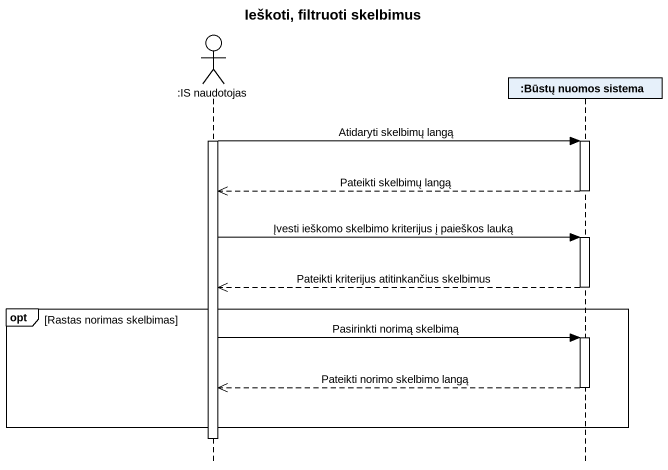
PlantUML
@startuml
title Ieškoti, filtruoti skelbimus
hide footbox
actor ":IS naudotojas" as IS_naudotojas
participant ":Būstų nuomos sistema" as Būstų_nuomos_sistema

activate IS_naudotojas
IS_naudotojas -> Būstų_nuomos_sistema : Atidaryti skelbimų langą
activate Būstų_nuomos_sistema
Būstų_nuomos_sistema -->> IS_naudotojas : Pateikti skelbimų langą
deactivate Būstų_nuomos_sistema
IS_naudotojas -> Būstų_nuomos_sistema : Įvesti ieškomo skelbimo kriterijus į paieškos lauką
activate Būstų_nuomos_sistema
Būstų_nuomos_sistema -->> IS_naudotojas : Pateikti kriterijus atitinkančius skelbimus
deactivate Būstų_nuomos_sistema
opt Rastas norimas skelbimas
  IS_naudotojas -> Būstų_nuomos_sistema : Pasirinkti norimą skelbimą
  activate Būstų_nuomos_sistema
  Būstų_nuomos_sistema -->> IS_naudotojas : Pateikti norimo skelbimo langą
  deactivate Būstų_nuomos_sistema
end
deactivate IS_naudotojas
@enduml
